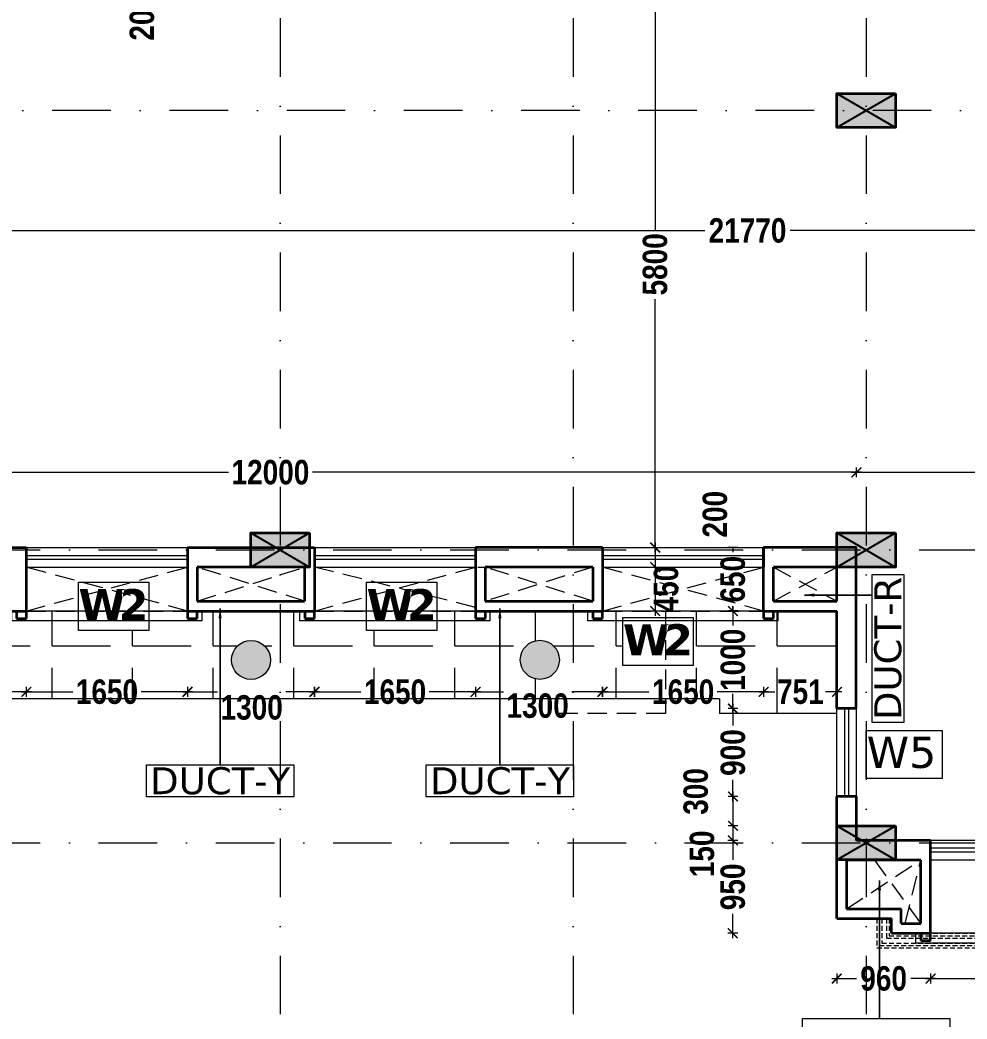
# Model space of a CAD drawing. Header units: millimetres. Extents: x -3092155 to 4513934, y -12317808 to 1850003.
# Drawn here: x -444179 to -434481, y -5738554 to -5728324 of the extents above; entities that cross this region are included whole.
import ezdxf

# ---------------------------------------------------------------- set-up
doc = ezdxf.new("R2010")
doc.units = ezdxf.units.MM
doc.header["$LTSCALE"] = 2
doc.header["$MEASUREMENT"] = 0
doc.header["$PDMODE"] = 34
doc.header["$PDSIZE"] = 500
for name, pattern in [('DASHDOT', [1, 0.5, -0.25, 0, -0.25]), ('DASHED2', [0.375, 0.25, -0.125]), ('HIDDEN', [0.375, 0.25, -0.125])]:
    doc.linetypes.add(name, pattern=pattern)
for name, color, linetype, lineweight in [('COL. R', 140, 'Continuous', 15), ('coloumn', 10, 'Continuous', 35), ('cornice', 12, 'Continuous', 25), ('D DIM', 250, 'Continuous', 9), ('DUCT', 37, 'Continuous', 35), ('glass', 5, 'Continuous', 15), ('GRID', 251, 'DASHDOT', 5), ('HAT', 42, 'Continuous', 5), ('PROJ', 251, 'HIDDEN', 5), ('SILL', 74, 'Continuous', 9), ('W2', 162, 'Continuous', 5), ('W5', 162, 'Continuous', 5), ('WIN', 5, 'Continuous', 15)]:
    doc.layers.add(name, color=color, linetype=linetype, lineweight=lineweight)
doc.layers.add('DOT', color=7, linetype='DASHED2', lineweight=0, true_color=0x89067c)
doc.layers.add('duct text', color=7, linetype='Continuous', lineweight=5, true_color=0x30182a)
doc.styles.add('door', font='arial.ttf', dxfattribs={"height": 70})
doc.styles.add('INNER DIM', font='ARIALNB.TTF', dxfattribs={"height": 250})
doc.styles.add('style2', font='verdana.ttf')
doc.dimstyles.new('DOOR', dxfattribs={"dimtxt": 100, "dimasz": 100, "dimexe": 25, "dimexo": 50, "dimgap": 25, "dimtad": 0, "dimtih": 1, "dimtoh": 1, "dimdec": 0, "dimzin": 3, "dimdsep": 46, "dimtxsty": 'door', "dimblk": 'OBLIQUE', "dimcen": 200, "dimclrd": 256, "dimclre": 256, "dimclrt": 256, "dimadec": 0, "dimazin": 0, "dimtfac": 1, "dimtdec": 0, "dimtofl": 0, "dimtmove": 2, "dimatfit": 3, "dimfxl": 300, "dimfxlon": 1, "dimfrac": 1, "dimtolj": 1, "dimtzin": 0, "dimlwd": -1, "dimlwe": -1, "dimarcsym": 0})
doc.dimstyles.new('INNER DIM', dxfattribs={"dimscale": 0, "dimtxt": 250, "dimasz": 100, "dimexe": 50, "dimexo": 50, "dimgap": 50, "dimtad": 0, "dimdec": 0, "dimzin": 0, "dimdsep": 46, "dimtxsty": 'INNER DIM', "dimblk": 'ARCHTICK', "dimcen": 100, "dimdle": 50, "dimclrd": 256, "dimclre": 256, "dimclrt": 256, "dimadec": 0, "dimazin": 0, "dimtfac": 1, "dimtdec": 0, "dimtix": 1, "dimtmove": 2, "dimatfit": 3, "dimfxl": 50, "dimfxlon": 1, "dimtolj": 1, "dimtzin": 0, "dimlwd": -1, "dimlwe": -1, "dimarcsym": 1})

# ---------------------------------------------------------------- blocks, each defined once
blk = doc.blocks.new('_ArchTick')
at = {"color": 0, "linetype": 'ByBlock', "const_width": 0.15}
blk.add_lwpolyline([(-0.5, -0.5), (0.5, 0.5)], dxfattribs=at)
blk = doc.blocks.new('*D159')
at = {"layer": 'D DIM', "ltscale": 100, "transparency": 16777216}
for p, q in [((-438263, -5735204), (-437738, -5735204)), ((-438213, -5735254), (-438213, -5735154)), ((-436513, -5735204), (-437038, -5735204)), ((-436563, -5735254), (-436563, -5735154))]:
    blk.add_line(p, q, dxfattribs=at)
at = {"layer": 'Defpoints', "color": 0, "lineweight": 50, "ltscale": 100, "transparency": 16777216}
for p in [(-438213, -5735204), (-438213, -5735326), (-436563, -5735326)]:
    blk.add_point(p, dxfattribs=at)
at = {"layer": 'D DIM', "ltscale": 100, "transparency": 16777216, "xscale": 100, "yscale": 100, "zscale": 100, "rotation": 180}
blk.add_blockref('_ArchTick', (-438213, -5735204), dxfattribs=at)
at = {"layer": 'D DIM', "ltscale": 100, "transparency": 16777216, "xscale": 100, "yscale": 100, "zscale": 100}
blk.add_blockref('_ArchTick', (-436563, -5735204), dxfattribs=at)
at = {"layer": 'D DIM', "ltscale": 100, "transparency": 16777216, "insert": (-437388, -5735204), "char_height": 250, "attachment_point": 5, "style": 'INNER DIM'}
blk.add_mtext('\\A1;1650', dxfattribs=at)
blk = doc.blocks.new('*D160')
at = {"layer": 'D DIM', "ltscale": 100, "transparency": 16777216}
for p, q in [((-441213, -5735204), (-440688, -5735204)), ((-441163, -5735254), (-441163, -5735154)), ((-439463, -5735204), (-439988, -5735204)), ((-439513, -5735154), (-439513, -5735254))]:
    blk.add_line(p, q, dxfattribs=at)
at = {"layer": 'Defpoints', "color": 0, "lineweight": 50, "ltscale": 100, "transparency": 16777216}
for p in [(-439513, -5734376), (-441163, -5735204), (-441163, -5735351)]:
    blk.add_point(p, dxfattribs=at)
at = {"layer": 'D DIM', "ltscale": 100, "transparency": 16777216, "xscale": 100, "yscale": 100, "zscale": 100, "rotation": 180}
blk.add_blockref('_ArchTick', (-441163, -5735204), dxfattribs=at)
at = {"layer": 'D DIM', "ltscale": 100, "transparency": 16777216, "xscale": 100, "yscale": 100, "zscale": 100}
blk.add_blockref('_ArchTick', (-439513, -5735204), dxfattribs=at)
at = {"layer": 'D DIM', "ltscale": 100, "transparency": 16777216, "insert": (-440338, -5735204), "char_height": 250, "attachment_point": 5, "style": 'INNER DIM'}
blk.add_mtext('\\A1;1650', dxfattribs=at)
blk = doc.blocks.new('*D161')
at = {"layer": 'D DIM', "ltscale": 100, "transparency": 16777216}
for p, q in [((-444163, -5735204), (-443638, -5735204)), ((-444113, -5735254), (-444113, -5735154)), ((-442413, -5735204), (-442938, -5735204)), ((-442463, -5735154), (-442463, -5735254))]:
    blk.add_line(p, q, dxfattribs=at)
at = {"layer": 'Defpoints', "color": 0, "lineweight": 50, "ltscale": 100, "transparency": 16777216}
for p in [(-442463, -5734376), (-444113, -5735204), (-444113, -5735351)]:
    blk.add_point(p, dxfattribs=at)
at = {"layer": 'D DIM', "ltscale": 100, "transparency": 16777216, "xscale": 100, "yscale": 100, "zscale": 100, "rotation": 180}
blk.add_blockref('_ArchTick', (-444113, -5735204), dxfattribs=at)
at = {"layer": 'D DIM', "ltscale": 100, "transparency": 16777216, "xscale": 100, "yscale": 100, "zscale": 100}
blk.add_blockref('_ArchTick', (-442463, -5735204), dxfattribs=at)
at = {"layer": 'D DIM', "ltscale": 100, "transparency": 16777216, "insert": (-443288, -5735204), "char_height": 250, "attachment_point": 5, "style": 'INNER DIM'}
blk.add_mtext('\\A1;1650', dxfattribs=at)
blk = doc.blocks.new('*D163')
at = {"layer": 'D DIM', "ltscale": 100, "transparency": 16777216}
for p, q in [((-436878, -5735326), (-436878, -5735549)), ((-436828, -5735376), (-436928, -5735376)), ((-436878, -5736326), (-436878, -5736104)), ((-436828, -5736276), (-436928, -5736276))]:
    blk.add_line(p, q, dxfattribs=at)
at = {"layer": 'Defpoints', "color": 0, "lineweight": 50, "ltscale": 100, "transparency": 16777216}
for p in [(-436563, -5735376), (-436878, -5736276), (-435814, -5736276)]:
    blk.add_point(p, dxfattribs=at)
at = {"layer": 'D DIM', "ltscale": 100, "transparency": 16777216, "xscale": 100, "yscale": 100, "zscale": 100}
for p, rotation in [((-436878, -5735376), 90), ((-436878, -5736276), 270)]:
    blk.add_blockref('_ArchTick', p, dxfattribs=dict(at, rotation=rotation))
at = {"layer": 'D DIM', "ltscale": 100, "transparency": 16777216, "insert": (-436878, -5735826), "char_height": 250, "attachment_point": 5, "rotation": 90, "style": 'INNER DIM'}
blk.add_mtext('\\A1;900', dxfattribs=at)
blk = doc.blocks.new('*D164')
at = {"layer": 'D DIM', "ltscale": 100, "transparency": 16777216}
for p, q in [((-436878, -5736226), (-436878, -5736626)), ((-436828, -5736276), (-436928, -5736276)), ((-436828, -5736576), (-436928, -5736576))]:
    blk.add_line(p, q, dxfattribs=at)
at = {"layer": 'Defpoints', "color": 0, "lineweight": 50, "ltscale": 100, "transparency": 16777216}
for p in [(-435814, -5736276), (-436878, -5736576), (-435813, -5736576)]:
    blk.add_point(p, dxfattribs=at)
at = {"layer": 'D DIM', "ltscale": 100, "transparency": 16777216, "xscale": 100, "yscale": 100, "zscale": 100}
for p, rotation in [((-436878, -5736276), 90), ((-436878, -5736576), 270)]:
    blk.add_blockref('_ArchTick', p, dxfattribs=dict(at, rotation=rotation))
at = {"layer": 'D DIM', "ltscale": 100, "transparency": 16777216, "insert": (-437258, -5736224), "char_height": 250, "attachment_point": 5, "rotation": 90, "style": 'INNER DIM'}
blk.add_mtext('\\A1;300', dxfattribs=at)
blk = doc.blocks.new('*D165')
at = {"layer": 'D DIM', "ltscale": 100, "transparency": 16777216}
for p, q in [((-436878, -5736526), (-436878, -5736776)), ((-436828, -5736576), (-436928, -5736576)), ((-436828, -5736726), (-436928, -5736726))]:
    blk.add_line(p, q, dxfattribs=at)
at = {"layer": 'Defpoints', "color": 0, "lineweight": 50, "ltscale": 100, "transparency": 16777216}
for p in [(-435813, -5736576), (-436878, -5736726), (-435213, -5736726)]:
    blk.add_point(p, dxfattribs=at)
at = {"layer": 'D DIM', "ltscale": 100, "transparency": 16777216, "xscale": 100, "yscale": 100, "zscale": 100}
for p, rotation in [((-436878, -5736576), 90), ((-436878, -5736726), 270)]:
    blk.add_blockref('_ArchTick', p, dxfattribs=dict(at, rotation=rotation))
at = {"layer": 'D DIM', "ltscale": 100, "transparency": 16777216, "insert": (-437194, -5736863), "char_height": 250, "attachment_point": 5, "rotation": 90, "style": 'INNER DIM'}
blk.add_mtext('\\A1;150', dxfattribs=at)
blk = doc.blocks.new('*D166')
at = {"layer": 'D DIM', "ltscale": 100, "transparency": 16777216}
for p, q in [((-434854, -5738090), (-434854, -5738190)), ((-433203, -5738090), (-433203, -5738190)), ((-434904, -5738140), (-434363, -5738140)), ((-433153, -5738140), (-433695, -5738140))]:
    blk.add_line(p, q, dxfattribs=at)
at = {"layer": 'Defpoints', "color": 0, "lineweight": 50, "ltscale": 100, "transparency": 16777216}
for p in [(-434854, -5737676), (-433203, -5737676), (-433203, -5738140)]:
    blk.add_point(p, dxfattribs=at)
at = {"layer": 'D DIM', "ltscale": 100, "transparency": 16777216, "xscale": 100, "yscale": 100, "zscale": 100, "rotation": 180}
blk.add_blockref('_ArchTick', (-434854, -5738140), dxfattribs=at)
at = {"layer": 'D DIM', "ltscale": 100, "transparency": 16777216, "xscale": 100, "yscale": 100, "zscale": 100}
blk.add_blockref('_ArchTick', (-433203, -5738140), dxfattribs=at)
at = {"layer": 'D DIM', "ltscale": 100, "transparency": 16777216, "insert": (-434029, -5738140), "char_height": 250, "attachment_point": 5, "style": 'INNER DIM'}
blk.add_mtext('\\A1;1651', dxfattribs=at)
blk = doc.blocks.new('TGTG')
at = {"layer": 'W2', "lineweight": 15, "ltscale": 0.1}
for p, q in [((-1113180, -7689732), (-1112460, -7689732)), ((-1113180, -7690226), (-1113180, -7689732)), ((-1112460, -7689732), (-1112460, -7690226)), ((-1112460, -7690226), (-1113180, -7690226))]:
    blk.add_line(p, q, dxfattribs=at)
at = {"layer": 'W2', "ltscale": 100, "insert": (-1113179, -7689802), "char_height": 320, "width": 715, "attachment_point": 1, "style": 'style2'}
blk.add_mtext('{\\fVerdana|b1|i0|c0|p34;\\T0.8;W2}', dxfattribs=at)
blk = doc.blocks.new('*D257')
at = {"layer": 'D DIM', "ltscale": 100, "transparency": 16777216}
for p, q in [((-447664, -5730480), (-437167, -5730480)), ((-447614, -5730530), (-447614, -5730430)), ((-425794, -5730480), (-436291, -5730480)), ((-425844, -5730530), (-425844, -5730430))]:
    blk.add_line(p, q, dxfattribs=at)
at = {"layer": 'Defpoints', "color": 0, "lineweight": 50, "ltscale": 100, "transparency": 16777216}
for p in [(-425844, -5730480), (-447614, -5730701), (-425844, -5730703)]:
    blk.add_point(p, dxfattribs=at)
at = {"layer": 'D DIM', "ltscale": 100, "transparency": 16777216, "xscale": 100, "yscale": 100, "zscale": 100, "rotation": 180}
blk.add_blockref('_ArchTick', (-447614, -5730480), dxfattribs=at)
at = {"layer": 'D DIM', "ltscale": 100, "transparency": 16777216, "xscale": 100, "yscale": 100, "zscale": 100}
blk.add_blockref('_ArchTick', (-425844, -5730480), dxfattribs=at)
at = {"layer": 'D DIM', "ltscale": 100, "transparency": 16777216, "insert": (-436729, -5730480), "char_height": 250, "attachment_point": 5, "style": 'INNER DIM'}
blk.add_mtext('\\A1;21770', dxfattribs=at)
blk = doc.blocks.new('*D265')
at = {"layer": 'D DIM', "ltscale": 100, "transparency": 16777216}
for p, q in [((-447664, -5732956), (-442044, -5732956)), ((-447614, -5733006), (-447614, -5732906)), ((-435564, -5732956), (-441184, -5732956)), ((-435614, -5733006), (-435614, -5732906))]:
    blk.add_line(p, q, dxfattribs=at)
at = {"layer": 'Defpoints', "color": 0, "lineweight": 50, "ltscale": 100, "transparency": 16777216}
for p in [(-435614, -5732956), (-447614, -5733576), (-435614, -5733926)]:
    blk.add_point(p, dxfattribs=at)
at = {"layer": 'D DIM', "ltscale": 100, "transparency": 16777216, "xscale": 100, "yscale": 100, "zscale": 100, "rotation": 180}
blk.add_blockref('_ArchTick', (-447614, -5732956), dxfattribs=at)
at = {"layer": 'D DIM', "ltscale": 100, "transparency": 16777216, "xscale": 100, "yscale": 100, "zscale": 100}
blk.add_blockref('_ArchTick', (-435614, -5732956), dxfattribs=at)
at = {"layer": 'D DIM', "ltscale": 100, "transparency": 16777216, "insert": (-441614, -5732956), "char_height": 250, "attachment_point": 5, "style": 'INNER DIM'}
blk.add_mtext('\\A1;12000', dxfattribs=at)
blk = doc.blocks.new('*D266')
at = {"layer": 'D DIM', "ltscale": 100, "transparency": 16777216}
for p, q in [((-435664, -5732956), (-431086, -5732956)), ((-435614, -5733006), (-435614, -5732906)), ((-425794, -5732956), (-430372, -5732956)), ((-425844, -5733006), (-425844, -5732906))]:
    blk.add_line(p, q, dxfattribs=at)
at = {"layer": 'Defpoints', "color": 0, "lineweight": 50, "ltscale": 100, "transparency": 16777216}
for p in [(-425844, -5732956), (-425844, -5733576), (-435614, -5733926)]:
    blk.add_point(p, dxfattribs=at)
at = {"layer": 'D DIM', "ltscale": 100, "transparency": 16777216, "xscale": 100, "yscale": 100, "zscale": 100, "rotation": 180}
blk.add_blockref('_ArchTick', (-435614, -5732956), dxfattribs=at)
at = {"layer": 'D DIM', "ltscale": 100, "transparency": 16777216, "xscale": 100, "yscale": 100, "zscale": 100}
blk.add_blockref('_ArchTick', (-425844, -5732956), dxfattribs=at)
at = {"layer": 'D DIM', "ltscale": 100, "transparency": 16777216, "insert": (-430729, -5732956), "char_height": 250, "attachment_point": 5, "style": 'INNER DIM'}
blk.add_mtext('\\A1;9770', dxfattribs=at)
blk = doc.blocks.new('*D757')
at = {"layer": 'D DIM', "ltscale": 100, "transparency": 16777216}
for p, q in [((-437725, -5727926), (-437625, -5727926)), ((-437675, -5727876), (-437675, -5730471)), ((-437675, -5733776), (-437675, -5731181)), ((-437725, -5733726), (-437625, -5733726))]:
    blk.add_line(p, q, dxfattribs=at)
at = {"layer": 'Defpoints', "color": 0, "lineweight": 50, "ltscale": 100, "transparency": 16777216}
for p in [(-438689, -5727926), (-438214, -5733726), (-437675, -5733726)]:
    blk.add_point(p, dxfattribs=at)
at = {"layer": 'D DIM', "ltscale": 100, "transparency": 16777216, "xscale": 100, "yscale": 100, "zscale": 100}
for p, rotation in [((-437675, -5727926), 90), ((-437675, -5733726), 270)]:
    blk.add_blockref('_ArchTick', p, dxfattribs=dict(at, rotation=rotation))
at = {"layer": 'D DIM', "ltscale": 100, "transparency": 16777216, "insert": (-437675, -5730826), "char_height": 250, "attachment_point": 5, "rotation": 90, "style": 'INNER DIM'}
blk.add_mtext('\\A1;5800', dxfattribs=at)
blk = doc.blocks.new('*D758')
at = {"layer": 'D DIM', "ltscale": 100, "transparency": 16777216}
for p, q in [((-437674, -5733676), (-437674, -5733976)), ((-437724, -5733726), (-437624, -5733726)), ((-437724, -5733926), (-437624, -5733926))]:
    blk.add_line(p, q, dxfattribs=at)
at = {"layer": 'Defpoints', "color": 0, "lineweight": 50, "ltscale": 100, "transparency": 16777216}
for p in [(-438214, -5733726), (-438213, -5733926), (-437674, -5733926)]:
    blk.add_point(p, dxfattribs=at)
at = {"layer": 'D DIM', "ltscale": 100, "transparency": 16777216, "xscale": 100, "yscale": 100, "zscale": 100}
for p, rotation in [((-437674, -5733726), 90), ((-437674, -5733926), 270)]:
    blk.add_blockref('_ArchTick', p, dxfattribs=dict(at, rotation=rotation))
at = {"layer": 'D DIM', "ltscale": 100, "transparency": 16777216, "insert": (-437062, -5733385), "char_height": 250, "attachment_point": 5, "rotation": 90, "style": 'INNER DIM'}
blk.add_mtext('\\A1;200', dxfattribs=at)
blk = doc.blocks.new('*D759')
at = {"layer": 'D DIM', "ltscale": 100, "transparency": 16777216}
for p, q in [((-437674, -5733876), (-437674, -5734426)), ((-437724, -5733926), (-437624, -5733926)), ((-437724, -5734376), (-437624, -5734376))]:
    blk.add_line(p, q, dxfattribs=at)
at = {"layer": 'Defpoints', "color": 0, "lineweight": 50, "ltscale": 100, "transparency": 16777216}
for p in [(-438214, -5733926), (-438213, -5734376), (-437674, -5734376)]:
    blk.add_point(p, dxfattribs=at)
at = {"layer": 'D DIM', "ltscale": 100, "transparency": 16777216, "xscale": 100, "yscale": 100, "zscale": 100}
for p, rotation in [((-437674, -5733926), 90), ((-437674, -5734376), 270)]:
    blk.add_blockref('_ArchTick', p, dxfattribs=dict(at, rotation=rotation))
at = {"layer": 'D DIM', "ltscale": 100, "transparency": 16777216, "insert": (-437562, -5734151), "char_height": 250, "attachment_point": 5, "rotation": 90, "style": 'INNER DIM'}
blk.add_mtext('\\A1;450', dxfattribs=at)
blk = doc.blocks.new('*D354')
at = {"layer": 'D DIM', "ltscale": 100, "transparency": 16777216}
for p, q in [((-442434, -5727726), (-442534, -5727726)), ((-442484, -5727676), (-442484, -5727976)), ((-442434, -5727926), (-442534, -5727926))]:
    blk.add_line(p, q, dxfattribs=at)
at = {"layer": 'Defpoints', "color": 0, "lineweight": 50, "ltscale": 100, "transparency": 16777216}
for p in [(-441814, -5727726), (-442484, -5727926), (-441814, -5727926)]:
    blk.add_point(p, dxfattribs=at)
at = {"layer": 'D DIM', "ltscale": 100, "transparency": 16777216, "xscale": 100, "yscale": 100, "zscale": 100}
for p, rotation in [((-442484, -5727726), 90), ((-442484, -5727926), 270)]:
    blk.add_blockref('_ArchTick', p, dxfattribs=dict(at, rotation=rotation))
at = {"layer": 'D DIM', "ltscale": 100, "transparency": 16777216, "insert": (-442929, -5728296), "char_height": 250, "attachment_point": 5, "rotation": 90, "style": 'INNER DIM'}
blk.add_mtext('\\A1;200', dxfattribs=at)
blk = doc.blocks.new('*D371')
at = {"layer": 'D DIM', "ltscale": 100, "transparency": 16777216}
for p, q in [((-445464, -5735204), (-445111, -5735204)), ((-445414, -5735154), (-445414, -5735254)), ((-444064, -5735204), (-444410, -5735204)), ((-444114, -5735154), (-444114, -5735254))]:
    blk.add_line(p, q, dxfattribs=at)
at = {"layer": 'Defpoints', "color": 0, "lineweight": 50, "ltscale": 100, "transparency": 16777216}
for p in [(-445414, -5734276), (-444114, -5734276), (-444114, -5735204)]:
    blk.add_point(p, dxfattribs=at)
at = {"layer": 'D DIM', "ltscale": 100, "transparency": 16777216, "xscale": 100, "yscale": 100, "zscale": 100, "rotation": 180}
blk.add_blockref('_ArchTick', (-445414, -5735204), dxfattribs=at)
at = {"layer": 'D DIM', "ltscale": 100, "transparency": 16777216, "xscale": 100, "yscale": 100, "zscale": 100}
blk.add_blockref('_ArchTick', (-444114, -5735204), dxfattribs=at)
at = {"layer": 'D DIM', "ltscale": 100, "transparency": 16777216, "insert": (-444760, -5735302), "char_height": 250, "attachment_point": 5, "style": 'INNER DIM'}
blk.add_mtext('\\A1;1300', dxfattribs=at)
blk = doc.blocks.new('*D857')
at = {"layer": 'D DIM', "ltscale": 100, "transparency": 16777216}
for p, q in [((-442514, -5735204), (-442156, -5735204)), ((-442464, -5735154), (-442464, -5735254)), ((-441114, -5735204), (-441456, -5735204)), ((-441164, -5735154), (-441164, -5735254))]:
    blk.add_line(p, q, dxfattribs=at)
at = {"layer": 'Defpoints', "color": 0, "lineweight": 50, "ltscale": 100, "transparency": 16777216}
for p in [(-442464, -5734376), (-441164, -5734376), (-441164, -5735204)]:
    blk.add_point(p, dxfattribs=at)
at = {"layer": 'D DIM', "ltscale": 100, "transparency": 16777216, "xscale": 100, "yscale": 100, "zscale": 100, "rotation": 180}
blk.add_blockref('_ArchTick', (-442464, -5735204), dxfattribs=at)
at = {"layer": 'D DIM', "ltscale": 100, "transparency": 16777216, "xscale": 100, "yscale": 100, "zscale": 100}
blk.add_blockref('_ArchTick', (-441164, -5735204), dxfattribs=at)
at = {"layer": 'D DIM', "ltscale": 100, "transparency": 16777216, "insert": (-441806, -5735365), "char_height": 250, "attachment_point": 5, "style": 'INNER DIM'}
blk.add_mtext('\\A1;1300', dxfattribs=at)
blk = doc.blocks.new('*D858')
at = {"layer": 'D DIM', "ltscale": 100, "transparency": 16777216}
for p, q in [((-439564, -5735204), (-439228, -5735204)), ((-439514, -5735154), (-439514, -5735254)), ((-438164, -5735204), (-438528, -5735204)), ((-438214, -5735154), (-438214, -5735254))]:
    blk.add_line(p, q, dxfattribs=at)
at = {"layer": 'Defpoints', "color": 0, "lineweight": 50, "ltscale": 100, "transparency": 16777216}
for p in [(-439514, -5734376), (-438214, -5734376), (-439514, -5735204)]:
    blk.add_point(p, dxfattribs=at)
at = {"layer": 'D DIM', "ltscale": 100, "transparency": 16777216, "xscale": 100, "yscale": 100, "zscale": 100, "rotation": 180}
blk.add_blockref('_ArchTick', (-439514, -5735204), dxfattribs=at)
at = {"layer": 'D DIM', "ltscale": 100, "transparency": 16777216, "xscale": 100, "yscale": 100, "zscale": 100}
blk.add_blockref('_ArchTick', (-438214, -5735204), dxfattribs=at)
at = {"layer": 'D DIM', "ltscale": 100, "transparency": 16777216, "insert": (-438878, -5735347), "char_height": 250, "attachment_point": 5, "style": 'INNER DIM'}
blk.add_mtext('\\A1;1300', dxfattribs=at)
blk = doc.blocks.new('*D859')
at = {"layer": 'D DIM', "ltscale": 100, "transparency": 16777216}
for p, q in [((-436829, -5733726), (-436929, -5733726)), ((-436879, -5733726), (-436879, -5733775)), ((-436829, -5734376), (-436929, -5734376)), ((-436879, -5734376), (-436879, -5734327))]:
    blk.add_line(p, q, dxfattribs=at)
at = {"layer": 'Defpoints', "color": 0, "lineweight": 50, "ltscale": 100, "transparency": 16777216}
for p in [(-436879, -5733726), (-436564, -5733726), (-436564, -5734376)]:
    blk.add_point(p, dxfattribs=at)
at = {"layer": 'D DIM', "ltscale": 100, "transparency": 16777216, "insert": (-436879, -5734051), "char_height": 250, "attachment_point": 5, "rotation": 90, "style": 'INNER DIM'}
blk.add_mtext('\\A1;650', dxfattribs=at)
blk = doc.blocks.new('*D860')
at = {"layer": 'D DIM', "ltscale": 100, "transparency": 16777216}
for p, q in [((-436829, -5736726), (-436929, -5736726)), ((-436879, -5736676), (-436879, -5736924)), ((-436879, -5737726), (-436879, -5737479)), ((-436829, -5737676), (-436929, -5737676))]:
    blk.add_line(p, q, dxfattribs=at)
at = {"layer": 'Defpoints', "color": 0, "lineweight": 50, "ltscale": 100, "transparency": 16777216}
for p in [(-436879, -5736726), (-435213, -5736726), (-435255, -5737676)]:
    blk.add_point(p, dxfattribs=at)
at = {"layer": 'D DIM', "ltscale": 100, "transparency": 16777216, "xscale": 100, "yscale": 100, "zscale": 100}
for p, rotation in [((-436879, -5736726), 90), ((-436879, -5737676), 270)]:
    blk.add_blockref('_ArchTick', p, dxfattribs=dict(at, rotation=rotation))
at = {"layer": 'D DIM', "ltscale": 100, "transparency": 16777216, "insert": (-436879, -5737201), "char_height": 250, "attachment_point": 5, "rotation": 90, "style": 'INNER DIM'}
blk.add_mtext('\\A1;950', dxfattribs=at)
blk = doc.blocks.new('*D861')
at = {"layer": 'D DIM', "ltscale": 100, "transparency": 16777216}
for p, q in [((-435815, -5738090), (-435815, -5738190)), ((-434854, -5738090), (-434854, -5738190)), ((-435865, -5738140), (-435612, -5738140)), ((-434804, -5738140), (-435057, -5738140))]:
    blk.add_line(p, q, dxfattribs=at)
at = {"layer": 'Defpoints', "color": 0, "lineweight": 50, "ltscale": 100, "transparency": 16777216}
for p in [(-435815, -5737526), (-434854, -5737676), (-434854, -5738140)]:
    blk.add_point(p, dxfattribs=at)
at = {"layer": 'D DIM', "ltscale": 100, "transparency": 16777216, "xscale": 100, "yscale": 100, "zscale": 100, "rotation": 180}
blk.add_blockref('_ArchTick', (-435815, -5738140), dxfattribs=at)
at = {"layer": 'D DIM', "ltscale": 100, "transparency": 16777216, "xscale": 100, "yscale": 100, "zscale": 100}
blk.add_blockref('_ArchTick', (-434854, -5738140), dxfattribs=at)
at = {"layer": 'D DIM', "ltscale": 100, "transparency": 16777216, "insert": (-435335, -5738140), "char_height": 250, "attachment_point": 5, "style": 'INNER DIM'}
blk.add_mtext('\\A1;960', dxfattribs=at)
blk = doc.blocks.new('*D398')
at = {"layer": 'D DIM', "ltscale": 100, "transparency": 16777216}
for p, q in [((-436828, -5734376), (-436928, -5734376)), ((-436878, -5734326), (-436878, -5734526)), ((-436878, -5735426), (-436878, -5735226)), ((-436828, -5735376), (-436928, -5735376))]:
    blk.add_line(p, q, dxfattribs=at)
at = {"layer": 'Defpoints', "color": 0, "lineweight": 50, "ltscale": 100, "transparency": 16777216}
for p in [(-436315, -5734376), (-436878, -5735376), (-435814, -5735376)]:
    blk.add_point(p, dxfattribs=at)
at = {"layer": 'D DIM', "ltscale": 100, "transparency": 16777216, "xscale": 100, "yscale": 100, "zscale": 100}
for p, rotation in [((-436878, -5734376), 90), ((-436878, -5735376), 270)]:
    blk.add_blockref('_ArchTick', p, dxfattribs=dict(at, rotation=rotation))
at = {"layer": 'D DIM', "ltscale": 100, "transparency": 16777216, "insert": (-436878, -5734876), "char_height": 250, "attachment_point": 5, "rotation": 90, "style": 'INNER DIM'}
blk.add_mtext('\\A1;1000', dxfattribs=at)
blk = doc.blocks.new('*D915')
at = {"layer": 'D DIM', "ltscale": 100, "transparency": 16777216}
for p, q in [((-436614, -5735204), (-436448, -5735204)), ((-436564, -5735154), (-436564, -5735254)), ((-435763, -5735204), (-435929, -5735204)), ((-435813, -5735154), (-435813, -5735254))]:
    blk.add_line(p, q, dxfattribs=at)
at = {"layer": 'Defpoints', "color": 0, "lineweight": 50, "ltscale": 100, "transparency": 16777216}
for p in [(-436564, -5734376), (-435813, -5734840), (-435813, -5735204)]:
    blk.add_point(p, dxfattribs=at)
at = {"layer": 'D DIM', "ltscale": 100, "transparency": 16777216, "xscale": 100, "yscale": 100, "zscale": 100, "rotation": 180}
blk.add_blockref('_ArchTick', (-436564, -5735204), dxfattribs=at)
at = {"layer": 'D DIM', "ltscale": 100, "transparency": 16777216, "xscale": 100, "yscale": 100, "zscale": 100}
blk.add_blockref('_ArchTick', (-435813, -5735204), dxfattribs=at)
at = {"layer": 'D DIM', "ltscale": 100, "transparency": 16777216, "insert": (-436188, -5735204), "char_height": 250, "attachment_point": 5, "style": 'INNER DIM'}
blk.add_mtext('\\A1;751', dxfattribs=at)
blk = doc.blocks.new('yhyjhr')
at = {"layer": 'COL. R', "ltscale": 100}
h = blk.add_hatch(color=256, dxfattribs=at)
h.set_gradient(color1=(0, 127, 255), color2=(41, 148, 255), one_color=1, tint=0.58)
h.paths.add_polyline_path([(-422317, -6086298, 1), (-421917, -6086298, 1)])
blk.add_circle((-422117, -6086298), 200, dxfattribs=at)
blk = doc.blocks.new('F.F')
at = {"layer": 'coloumn', "ltscale": 100}
for points in [[(-207835, -5882406), (-207835, -5882756), (-208435, -5882756), (-208435, -5882406)], [(-213835, -5886906), (-213835, -5887256), (-214435, -5887256), (-214435, -5886906)], [(-207835, -5886906), (-207835, -5887256), (-208435, -5887256), (-208435, -5886906)], [(-207835, -5889906), (-207835, -5890256), (-208435, -5890256), (-208435, -5889906)]]:
    blk.add_hatch(color=256, dxfattribs=at).paths.add_polyline_path(points)
at = {"layer": 'coloumn', "lineweight": 25, "ltscale": 100}
for p, q in [((-208435, -5882756), (-207835, -5882406)), ((-208435, -5882406), (-207835, -5882756)), ((-214435, -5887256), (-213835, -5886906)), ((-214435, -5886906), (-213835, -5887256)), ((-208435, -5887256), (-207835, -5886906)), ((-208435, -5886906), (-207835, -5887256)), ((-208435, -5890256), (-207835, -5889906)), ((-208435, -5889906), (-207835, -5890256))]:
    blk.add_line(p, q, dxfattribs=at)
at = {"layer": 'coloumn', "ltscale": 100}
for points in [[(-207835, -5882406), (-207835, -5882756), (-208435, -5882756), (-208435, -5882406)], [(-213835, -5886906), (-213835, -5887256), (-214435, -5887256), (-214435, -5886906)], [(-207835, -5886906), (-207835, -5887256), (-208435, -5887256), (-208435, -5886906)], [(-207835, -5889906), (-207835, -5890256), (-208435, -5890256), (-208435, -5889906)]]:
    blk.add_lwpolyline(points, close=True, dxfattribs=at)
blk = doc.blocks.new('YHYH')
at = {"layer": 'DOT', "linetype": 'DASHED2', "ltscale": 100}
for p, q in [((-432779, -5887706), (-432779, -5888031)), ((-432754, -5887706), (-432754, -5888056)), ((-432704, -5887706), (-432704, -5888106)), ((-432679, -5887706), (-432679, -5888131)), ((-432654, -5887706), (-432654, -5888156)), ((-435404, -5887856), (-435404, -5888156)), ((-435379, -5887856), (-435379, -5888131)), ((-435354, -5887856), (-435354, -5888106)), ((-435304, -5887856), (-435304, -5888056)), ((-435279, -5887856), (-435279, -5888031)), ((-435304, -5888056), (-432754, -5888056)), ((-435279, -5888031), (-432779, -5888031)), ((-434826, -5888006), (-433176, -5888006)), ((-435404, -5888156), (-432654, -5888156)), ((-435379, -5888131), (-432679, -5888131)), ((-435354, -5888106), (-432704, -5888106))]:
    blk.add_line(p, q, dxfattribs=at)
blk = doc.blocks.new('ujuj')
at = {"layer": 'DUCT', "ltscale": 100}
for p, q in [((-427849, -5813156), (-427849, -5813081)), ((-427849, -5813081), (-427749, -5813081)), ((-427749, -5813081), (-427749, -5813156)), ((-426099, -5813156), (-426099, -5813081)), ((-426099, -5813081), (-425999, -5813081)), ((-425999, -5813081), (-425999, -5813156))]:
    blk.add_line(p, q, dxfattribs=at)
at = {"layer": 'PROJ', "ltscale": 250}
blk.add_line((-426099, -5813156), (-427749, -5813156), dxfattribs=at)
at = {"layer": 'SILL', "ltscale": 100}
for p, q in [((-425949, -5813056), (-427899, -5813056)), ((-427899, -5813056), (-427899, -5813156)), ((-425949, -5813056), (-425949, -5813156)), ((-426099, -5813156), (-427749, -5813156))]:
    blk.add_line(p, q, dxfattribs=at)
blk = doc.blocks.new('_Oblique')
at = {"color": 0, "linetype": 'ByBlock', "lineweight": -2}
blk.add_line((-0.5, -0.5), (0.5, 0.5), dxfattribs=at)
blk = doc.blocks.new('6yuj6kit')
at = {"layer": 'duct text', "ltscale": 0.1}
for points in [[(-146453, -5664103), (-146453, -5662594), (-146782, -5662594), (-146782, -5664103)], [(-154211, -5664539), (-152703, -5664539), (-152703, -5664868), (-154211, -5664868)], [(-151346, -5664539), (-149837, -5664539), (-149837, -5664868), (-151346, -5664868)], [(-147494, -5667135), (-145986, -5667135), (-145986, -5667464), (-147494, -5667464)]]:
    blk.add_lwpolyline(points, close=True, dxfattribs=at)
at = {"layer": 'duct text', "ltscale": 0.1, "insert": (-146618, -5663347), "char_height": 276.64, "width": 1547.24, "attachment_point": 5, "rotation": 90, "style": 'style2'}
blk.add_mtext('\\pxt11;DUCT-R', dxfattribs=at)
at = {"layer": 'duct text', "ltscale": 0.1, "char_height": 276.64, "width": 1547.24, "attachment_point": 5, "style": 'style2'}
for insert in [(-153456, -5664704), (-150590, -5664704)]:
    blk.add_mtext('\\pxt11;DUCT-Y', dxfattribs=dict(at, insert=insert))
at = {"layer": 'duct text', "ltscale": 0.1}
for points in [[(-147473, -5662800), (-146782, -5662800), (-147473, -5662800)], [(-153457, -5662939), (-153457, -5664539), (-153457, -5662939)], [(-150592, -5662939), (-150592, -5664539), (-150592, -5662939)], [(-146705, -5665724), (-146705, -5667135), (-146705, -5665724)]]:
    blk.add_leader(points, dimstyle='DOOR', dxfattribs=at)

msp = doc.modelspace()

# ---------------------------------------------------------------- hatches: boundary and pattern name
at = {"layer": 'HAT', "ltscale": 100}
h = msp.add_hatch(dxfattribs=at)
h.set_pattern_fill('ANGLE', color=256, scale=3000, style=0)
h.set_pattern_definition([(0, (-0.8, -16659), (0, 825), [600, -225]), (90, (-0.8, -16659), (-825, 5e-14), [600, -225])])
h.paths.add_polyline_path([(-446069.1, -5734576), (-446530.8, -5734576), (-446530.8, -5734376.2), (-447063.8, -5734376.2), (-447063.8, -5734376.2), (-447814.3, -5734376.2), (-447814.3, -5735426.2), (-446614.6, -5735426.2), (-446614.6, -5735276.2), (-446069.1, -5735276.2)])
h.paths.add_polyline_path([(-438006.3, -5734440.8), (-437568, -5734440.8), (-437568, -5734376.2), (-438213.8, -5734376.1), (-438213.8, -5734376.1), (-439513.8, -5734376.3), (-439513.8, -5734376.2), (-439910.2, -5734376.2), (-439910.2, -5734576), (-440630.8, -5734576), (-440630.8, -5734376.2), (-441163.8, -5734376.1), (-441163.8, -5734376.1), (-442463.8, -5734376.3), (-442463.8, -5734376.2), (-442860.6, -5734376.2), (-442860.6, -5734576), (-443581.2, -5734576), (-443581.2, -5734376.2), (-444113.8, -5734376.1), (-444114.2, -5734376.1), (-445414.2, -5734376.3), (-445414.2, -5734376.2), (-445810.2, -5734376.2), (-445810.2, -5734576), (-446069.1, -5734576), (-446069.1, -5735276.2), (-437568, -5735276.2), (-437568, -5734934.9), (-438006.3, -5734934.9)])
h.paths.add_polyline_path([(-444570.8, -5734876.2, -1), (-444970.8, -5734876.2, -1)], flags=16)
h.paths.add_polyline_path([(-441613.3, -5734877.8, -1), (-442013.3, -5734877.8, -1)], flags=16)
h.paths.add_polyline_path([(-438655.9, -5734876.2, -1), (-439055.9, -5734876.2, -1)], flags=16)
h.paths.add_polyline_path([(-435814.7, -5734376.2), (-436563.8, -5734376.2), (-436563.8, -5734376.2), (-437568, -5734376.2), (-437568, -5734440.8), (-437285.7, -5734440.8), (-437285.7, -5734934.9), (-437568, -5734934.9), (-437568, -5735276.2), (-437014.1, -5735276.2), (-437014.1, -5735426.2), (-435814.7, -5735426.2), (-435814.7, -5735376.2)])
h.paths.add_polyline_path([(-438085.1, -5734431.4), (-437251.4, -5734431.4), (-437251.4, -5734917.6), (-438085.1, -5734917.6)], flags=9)

# ---------------------------------------------------------------- linework, layer by layer
at = {"layer": 'DOT', "ltscale": 400}
for p, q in [((-444113.8, -5734376.1), (-442463.8, -5733926.2)), ((-442463.8, -5734376.2), (-444113.8, -5733926.2)), ((-442363.8, -5734276.2), (-441263.8, -5733926.2)), ((-441263.8, -5734276.2), (-442363.8, -5733926.2)), ((-441163.8, -5734376.1), (-439513.8, -5733926.2)), ((-439513.8, -5734338.8), (-441163.8, -5733926.2)), ((-439488.8, -5733926.2), (-438289, -5733926.2)), ((-438313.8, -5734276.2), (-439413.8, -5733926.2)), ((-438313.8, -5733926.2), (-439413.8, -5734276.2)), ((-438213.8, -5734376.1), (-436563.8, -5733926.2)), ((-436563.8, -5734376.2), (-438213.8, -5733926.2)), ((-436463.8, -5734276.2), (-435814.3, -5733926.2)), ((-436463.8, -5733926.2), (-435814.3, -5734276.2)), ((-444113.8, -5734376.1), (-442463.8, -5734376.2)), ((-441163.8, -5734376.1), (-439513.8, -5734376.2)), ((-438213.8, -5734376.1), (-436563.8, -5734376.2)), ((-437568, -5734376.2), (-437568, -5735426.2)), ((-438767.8, -5735276.2), (-444869.3, -5735276.2)), ((-438767.8, -5735426.2), (-438767.8, -5735276.2)), ((-437014.1, -5735276.2), (-437014.1, -5735426.2)), ((-437568, -5735426.2), (-438767.8, -5735426.2)), ((-435714.3, -5737426.2), (-434954.7, -5736926.2)), ((-435429.6, -5736926.2), (-434954.7, -5737576.2)), ((-435113.8, -5737576.2), (-434954.7, -5736926.2))]:
    msp.add_line(p, q, dxfattribs=at)
at = {"layer": 'DOT', "linetype": 'Continuous', "ltscale": 400}
for p, q in [((-437014.1, -5735276.2), (-446614.6, -5735276.2)), ((-435814.3, -5735426.2), (-437014.1, -5735426.2))]:
    msp.add_line(p, q, dxfattribs=at)
at = {"layer": 'DUCT', "ltscale": 100}
for p, q in [((-445414.2, -5733726.2), (-444114.2, -5733726.2)), ((-444114.2, -5733726.2), (-444114.2, -5734376.1)), ((-442463.8, -5733726.2), (-441163.8, -5733726.2)), ((-442463.8, -5733726.2), (-442463.8, -5734376.3)), ((-441163.8, -5733726.2), (-441163.8, -5734376.1)), ((-438214.2, -5733726.2), (-439514.2, -5733726.2)), ((-439514.2, -5733726.2), (-439514.2, -5733926.2)), ((-438214.2, -5733726.2), (-438214.2, -5733926.2)), ((-436563.8, -5733726.2), (-436563.8, -5733926.2)), ((-436563.8, -5734376.2), (-436563.8, -5733726.2)), ((-435614.3, -5733726.2), (-436563.8, -5733726.2)), ((-435614.7, -5735376.2), (-435614.7, -5733726.2)), ((-439513.8, -5733846.2), (-439513.8, -5734376.3)), ((-438213.8, -5733891.6), (-438213.8, -5734376.1)), ((-441263.8, -5733926.2), (-442364.9, -5733926.2)), ((-442364.9, -5733926.2), (-442364.9, -5734276.3)), ((-441263.8, -5733926.2), (-441263.8, -5734276.1)), ((-438313.8, -5733926.2), (-439413.8, -5733926.2)), ((-439413.8, -5733926.2), (-439413.8, -5734276.3)), ((-438313.8, -5733926.2), (-438313.8, -5734276.1)), ((-436463.8, -5734276.2), (-436463.8, -5733926.2)), ((-435814.7, -5733926.2), (-436463.8, -5733926.2)), ((-435814.7, -5734276.2), (-435814.7, -5733926.2)), ((-442364.9, -5734276.3), (-441263.8, -5734276.1)), ((-439413.8, -5734276.3), (-438313.8, -5734276.1)), ((-436463.8, -5734276.2), (-435814.7, -5734276.2)), ((-445414.2, -5734376.3), (-444114.2, -5734376.1)), ((-442463.8, -5734376.3), (-441163.8, -5734376.1)), ((-439513.8, -5734376.3), (-438213.8, -5734376.1)), ((-436563.8, -5734376.2), (-435814.7, -5734376.2)), ((-435814.7, -5735376.2), (-435814.7, -5734376.2)), ((-435614.3, -5735376.2), (-435814.7, -5735376.2)), ((-435814.7, -5737526.2), (-435814.7, -5736276.2)), ((-435614.3, -5736276.2), (-435814.7, -5736276.2)), ((-435614.3, -5736276.2), (-435814.3, -5736276.2)), ((-435614.3, -5736726.2), (-435614.3, -5736276.2)), ((-435614.3, -5736726.2), (-435614.3, -5736276.2)), ((-434854.7, -5736726.2), (-435614.3, -5736726.2)), ((-434854.7, -5737676.2), (-434854.7, -5736726.2)), ((-435714.3, -5736926.2), (-435714.3, -5737426.2)), ((-434954.7, -5736926.2), (-435714.3, -5736926.2)), ((-434954.7, -5737576.2), (-434954.7, -5736926.2)), ((-435714.3, -5737426.2), (-435154.7, -5737426.2)), ((-435154.7, -5737576.2), (-435154.7, -5737426.2)), ((-435814.7, -5737526.2), (-435254.7, -5737526.2)), ((-435254.7, -5737676.2), (-435254.7, -5737526.2)), ((-435154.7, -5737576.2), (-434954.7, -5737576.2)), ((-435254.7, -5737676.2), (-434854.7, -5737676.2))]:
    msp.add_line(p, q, dxfattribs=at)
at = {"layer": 'glass', "ltscale": 100}
for p, q in [((-444114.2, -5733806.2), (-442464.7, -5733806.2)), ((-444114.2, -5733846.2), (-442464.7, -5733846.2)), ((-441164.7, -5733806.2), (-439514.2, -5733806.2)), ((-441164.7, -5733846.2), (-439514.2, -5733846.2)), ((-438214.7, -5733806.2), (-436564.7, -5733806.2)), ((-438214.7, -5733846.2), (-436564.7, -5733846.2))]:
    msp.add_line(p, q, dxfattribs=at)
at = {"layer": 'GRID', "color": 5, "ltscale": 600}
for p, q in [((-441514.7, -5657499.4), (-441514.7, -5742293.2)), ((-438514.7, -5657499.4), (-438514.7, -5742293.2)), ((-435514.7, -5657499.4), (-435514.7, -5742293.2))]:
    msp.add_line(p, q, dxfattribs=at)
at = {"layer": 'GRID', "color": 6, "ltscale": 600}
for p, q in [((-366441.5, -5729251.2), (-461068.9, -5729251.2)), ((-460174.6, -5733751.2), (-367335.1, -5733751.2)), ((-460174.6, -5736751.2), (-367335.1, -5736751.2))]:
    msp.add_line(p, q, dxfattribs=at)
at = {"layer": 'SILL', "ltscale": 100}
for p, q in [((-444114.2, -5733726.2), (-442463.8, -5733726.2)), ((-441163.8, -5733726.2), (-439513.8, -5733726.2)), ((-438214.2, -5733726.2), (-436563.8, -5733726.2)), ((-444114.2, -5733926.2), (-442463.8, -5733926.2)), ((-441163.8, -5733926.2), (-439513.8, -5733926.2)), ((-438214.2, -5733926.2), (-436563.8, -5733926.2)), ((-435814.7, -5736276.2), (-435814.7, -5735376.2)), ((-435614.3, -5736276.2), (-435614.3, -5735376.2)), ((-433163.8, -5736726.2), (-434854.7, -5736726.2)), ((-433204.7, -5736926.2), (-434854.7, -5736926.2))]:
    msp.add_line(p, q, dxfattribs=at)
at = {"layer": 'W5', "ltscale": 0.1}
for p, q in [((-435515.5, -5735598.8), (-434736.3, -5735598.8)), ((-435515.5, -5736092.8), (-435515.5, -5735598.8)), ((-434736.3, -5735598.8), (-434736.3, -5736092.8)), ((-434736.3, -5736092.8), (-435515.5, -5736092.8))]:
    msp.add_line(p, q, dxfattribs=at)
at = {"layer": 'WIN', "ltscale": 100}
for p, q in [((-435734.7, -5735376.2), (-435734.7, -5736276.2)), ((-435694.7, -5735376.2), (-435694.7, -5736276.2)), ((-433204.7, -5736806.2), (-434854.7, -5736806.2)), ((-433204.7, -5736846.2), (-434854.7, -5736846.2))]:
    msp.add_line(p, q, dxfattribs=at)

# ---------------------------------------------------------------- block references
at = {"layer": 'COL. R'}
for p in [(-19695.8, 351420.4), (-16738.4, 351422)]:
    msp.add_blockref('yhyjhr', p, dxfattribs=at)
at = {"layer": 'coloumn'}
msp.add_blockref('F.F', (-227379.8, 153330), dxfattribs=at)
at = {"layer": 'cornice', "color": 3, "lineweight": 50}
msp.add_blockref('6yuj6kit', (-288672.7, -71412.7), dxfattribs=at)
at = {"layer": 'cornice', "color": 3, "lineweight": 50, "xscale": -1, "rotation": 180}
for p in [(-16364.5, -11547532.5), (-13414.5, -11547532.5), (-10464.5, -11547532.4), (-7105, -11550832.4)]:
    msp.add_blockref('ujuj', p, dxfattribs=at)
at = {"layer": 'DUCT'}
msp.add_blockref('YHYH', (-0.8, 150330), dxfattribs=at)
at = {"layer": 'W2'}
for p in [(669599.2, 1955649.8), (672549.6, 1955649.8), (675174.1, 1955291)]:
    msp.add_blockref('TGTG', p, dxfattribs=at)

# ---------------------------------------------------------------- texts
at = {"layer": 'W5', "style": 'style2'}
msp.add_text('W5', height=320, dxfattribs=at).set_placement((-435508.9, -5735982.9))

# ---------------------------------------------------------------- dimensions: what is measured, and where the dimension line sits
at = {"layer": 'D DIM', "ltscale": 100}
for base, p1, p2, picture, middle in [((-442483.5, -5727926.2), (-441814.3, -5727726.2), (-441814.3, -5727926.2), '*D354', (-442929.3, -5728296.3)), ((-437674.4, -5733926.2), (-438214.2, -5733726.2), (-438213.4, -5733926.2), '*D758', (-437061.5, -5733385.3)), ((-437674.4, -5734376.1), (-438213.8, -5733926.2), (-438213.4, -5734376.1), '*D759', (-437561.9, -5734151.2)), ((-436878.1, -5736576.2), (-435813.9, -5736276.2), (-435813.5, -5736576.2), '*D164', (-437257.7, -5736223.8)), ((-436878.1, -5736726.2), (-435813.5, -5736576.2), (-435213.5, -5736726.2), '*D165', (-437194, -5736863.2))]:
    dim = msp.add_linear_dim(base=base, p1=p1, p2=p2, angle=90, dimstyle='INNER DIM', override={"dimscale": 1}, dxfattribs=at)
    dim.commit()
    dim.dimension.update_dxf_attribs({"geometry": picture, "text_midpoint": middle, "dimtype": 160})
for base, p1, p2, angle, picture, middle in [((-437674.8, -5733726.2), (-438689.3, -5727926.2), (-438214.2, -5733726.2), 90, '*D757', (-437674.8, -5730826.2)), ((-436878.5, -5733726.2), (-436563.8, -5734376.2), (-436563.8, -5733726.2), 90, '*D859', (-436878.5, -5734051.2)), ((-444113, -5735204), (-442463.1, -5734376.2), (-444113, -5735351.1), 180, '*D161', (-443288, -5735204)), ((-441162.5929, -5735203.9932), (-439513.0822, -5734376.2305), (-441162.5929, -5735351.122), 180, '*D160', (-440337.8376, -5735203.9932)), ((-436878.1, -5735376.2), (-436315.3, -5734376.2), (-435814.3, -5735376.2), 90, '*D398', (-436878.1, -5734876.2)), ((-438212.6, -5735204), (-436563, -5735326.2), (-438212.6, -5735326.2), 180, '*D159', (-437387.8, -5735204)), ((-436878.1, -5736276.2), (-436563, -5735376.2), (-435813.9, -5736276.2), 90, '*D163', (-436878.1, -5735826.2)), ((-436878.5, -5736726.2), (-435254.7, -5737676.2), (-435213.5, -5736726.2), 90, '*D860', (-436878.5, -5737201.2)), ((-433203.5, -5738140.3), (-434854.3, -5737676.2), (-433203.5, -5737676.2), 180, '*D166', (-434028.9, -5738140.3))]:
    dim = msp.add_linear_dim(base=base, p1=p1, p2=p2, angle=angle, dimstyle='INNER DIM', override={"dimscale": 1}, dxfattribs=at)
    dim.commit()
    dim.dimension.update_dxf_attribs({"geometry": picture, "text_midpoint": middle})
for base, p1, p2, picture, middle in [((-425843.9, -5730479.5), (-447614.3, -5730701), (-425843.9, -5730703.1), '*D257', (-436729.1, -5730479.5)), ((-435614.3, -5732956.5), (-447614.3, -5733576.2), (-435614.3, -5733926.2), '*D265', (-441614.3, -5732956.5)), ((-425843.9, -5732956.5), (-435614.3, -5733926.2), (-425843.9, -5733576.2), '*D266', (-430729.1, -5732956.5)), ((-435812.9, -5735204), (-436563.8, -5734376.2), (-435812.9, -5734840.1), '*D915', (-436188.4, -5735204)), ((-434854.3, -5738140.3), (-435814.7, -5737526.2), (-434854.3, -5737676.2), '*D861', (-435334.5, -5738140.3))]:
    dim = msp.add_linear_dim(base=base, p1=p1, p2=p2, dimstyle='INNER DIM', override={"dimscale": 1}, dxfattribs=at)
    dim.commit()
    dim.dimension.update_dxf_attribs({"geometry": picture, "text_midpoint": middle})
for base, p1, p2, picture, middle in [((-444113.8, -5735204), (-445413.8, -5734276.3), (-444113.8, -5734276.1), '*D371', (-444760.3, -5735301.8)), ((-441163.8, -5735204), (-442463.8, -5734376.3), (-441163.8, -5734376.1), '*D857', (-441805.8, -5735364.8)), ((-439513.8, -5735204), (-438213.8, -5734376.1), (-439513.8, -5734376.3), '*D858', (-438878, -5735347.1))]:
    dim = msp.add_linear_dim(base=base, p1=p1, p2=p2, dimstyle='INNER DIM', override={"dimscale": 1}, dxfattribs=at)
    dim.commit()
    dim.dimension.update_dxf_attribs({"geometry": picture, "text_midpoint": middle, "dimtype": 160})

doc.saveas('drawing.dxf')
